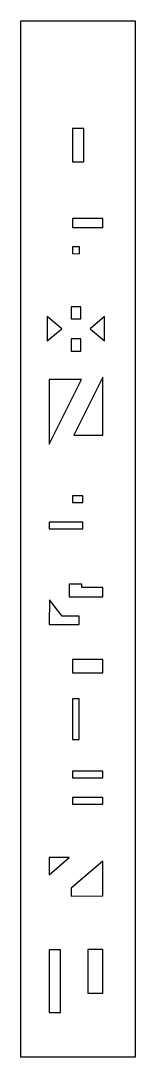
# Model space of a CAD drawing. Header units: millimetres. Extents: x -25 to 0, y -217 to 6.
import ezdxf

# ---------------------------------------------------------------- set-up
doc = ezdxf.new("R2010")
doc.units = ezdxf.units.MM
doc.layers.get('0').update_dxf_attribs({"linetype": 'CONTINUOUS'})

msp = doc.modelspace()

# ---------------------------------------------------------------- linework, layer by layer
for points in [[(-24.8, -217), (-24.8, 6), (-0.3, 6), (-0.3, -217)], [(-13.71, -24.35), (-11.27, -24.35), (-11.27, -17.21), (-13.71, -17.21)], [(-7.24, -36.55), (-13.71, -36.55), (-13.71, -38.51), (-7.24, -38.51)], [(-13.73, -44.11), (-12.23, -44.13), (-12.23, -42.63), (-13.75, -42.63)], [(-14.01, -58.14), (-11.97, -58.14), (-11.97, -55.56), (-14.01, -55.56)], [(-19.14, -62.86), (-16.01, -60.26), (-19.14, -57.65)], [(-6.84, -62.84), (-6.84, -57.62), (-9.97, -60.28)], [(-14.01, -62.42), (-14.01, -65.06), (-11.97, -65.06), (-11.97, -62.42)], [(-11.79, -71.16), (-18.74, -71.16), (-18.74, -85.08)], [(-13.45, -83.16), (-7.24, -83.16), (-7.24, -70.65)], [(-11.52, -97.63), (-11.52, -96.19), (-13.71, -96.19), (-13.71, -97.63)], [(-18.74, -101.91), (-18.74, -103.33), (-11.52, -103.33), (-11.52, -101.91)], [(-11.75, -115.19), (-14.43, -115.19), (-14.43, -117.93), (-7.24, -117.93), (-7.24, -115.93), (-11.75, -115.93)], [(-18.74, -123.87), (-12.27, -123.87), (-12.27, -122.13), (-15.93, -122.11), (-18.69, -118.61)], [(-13.71, -134.26), (-7.24, -134.26), (-7.24, -131.4), (-13.71, -131.4)], [(-12.27, -139.9), (-13.71, -139.9), (-13.71, -148.62), (-12.27, -148.62)], [(-13.71, -156.86), (-7.24, -156.86), (-7.24, -155.42), (-13.71, -155.42)], [(-13.71, -162.56), (-7.24, -162.56), (-7.24, -161.14), (-13.71, -161.14)], [(-18.74, -177.73), (-14.42, -173.99), (-18.74, -173.99)], [(-7.24, -174.8), (-14.01, -180.65), (-13.99, -182.33), (-7.24, -182.3)], [(-16.33, -193.89), (-18.74, -193.89), (-18.74, -207.35), (-16.33, -207.35)], [(-10.45, -203.19), (-7.24, -203.19), (-7.24, -193.83), (-10.45, -193.83)]]:
    msp.add_lwpolyline(points, close=True)

doc.saveas('drawing.dxf')
